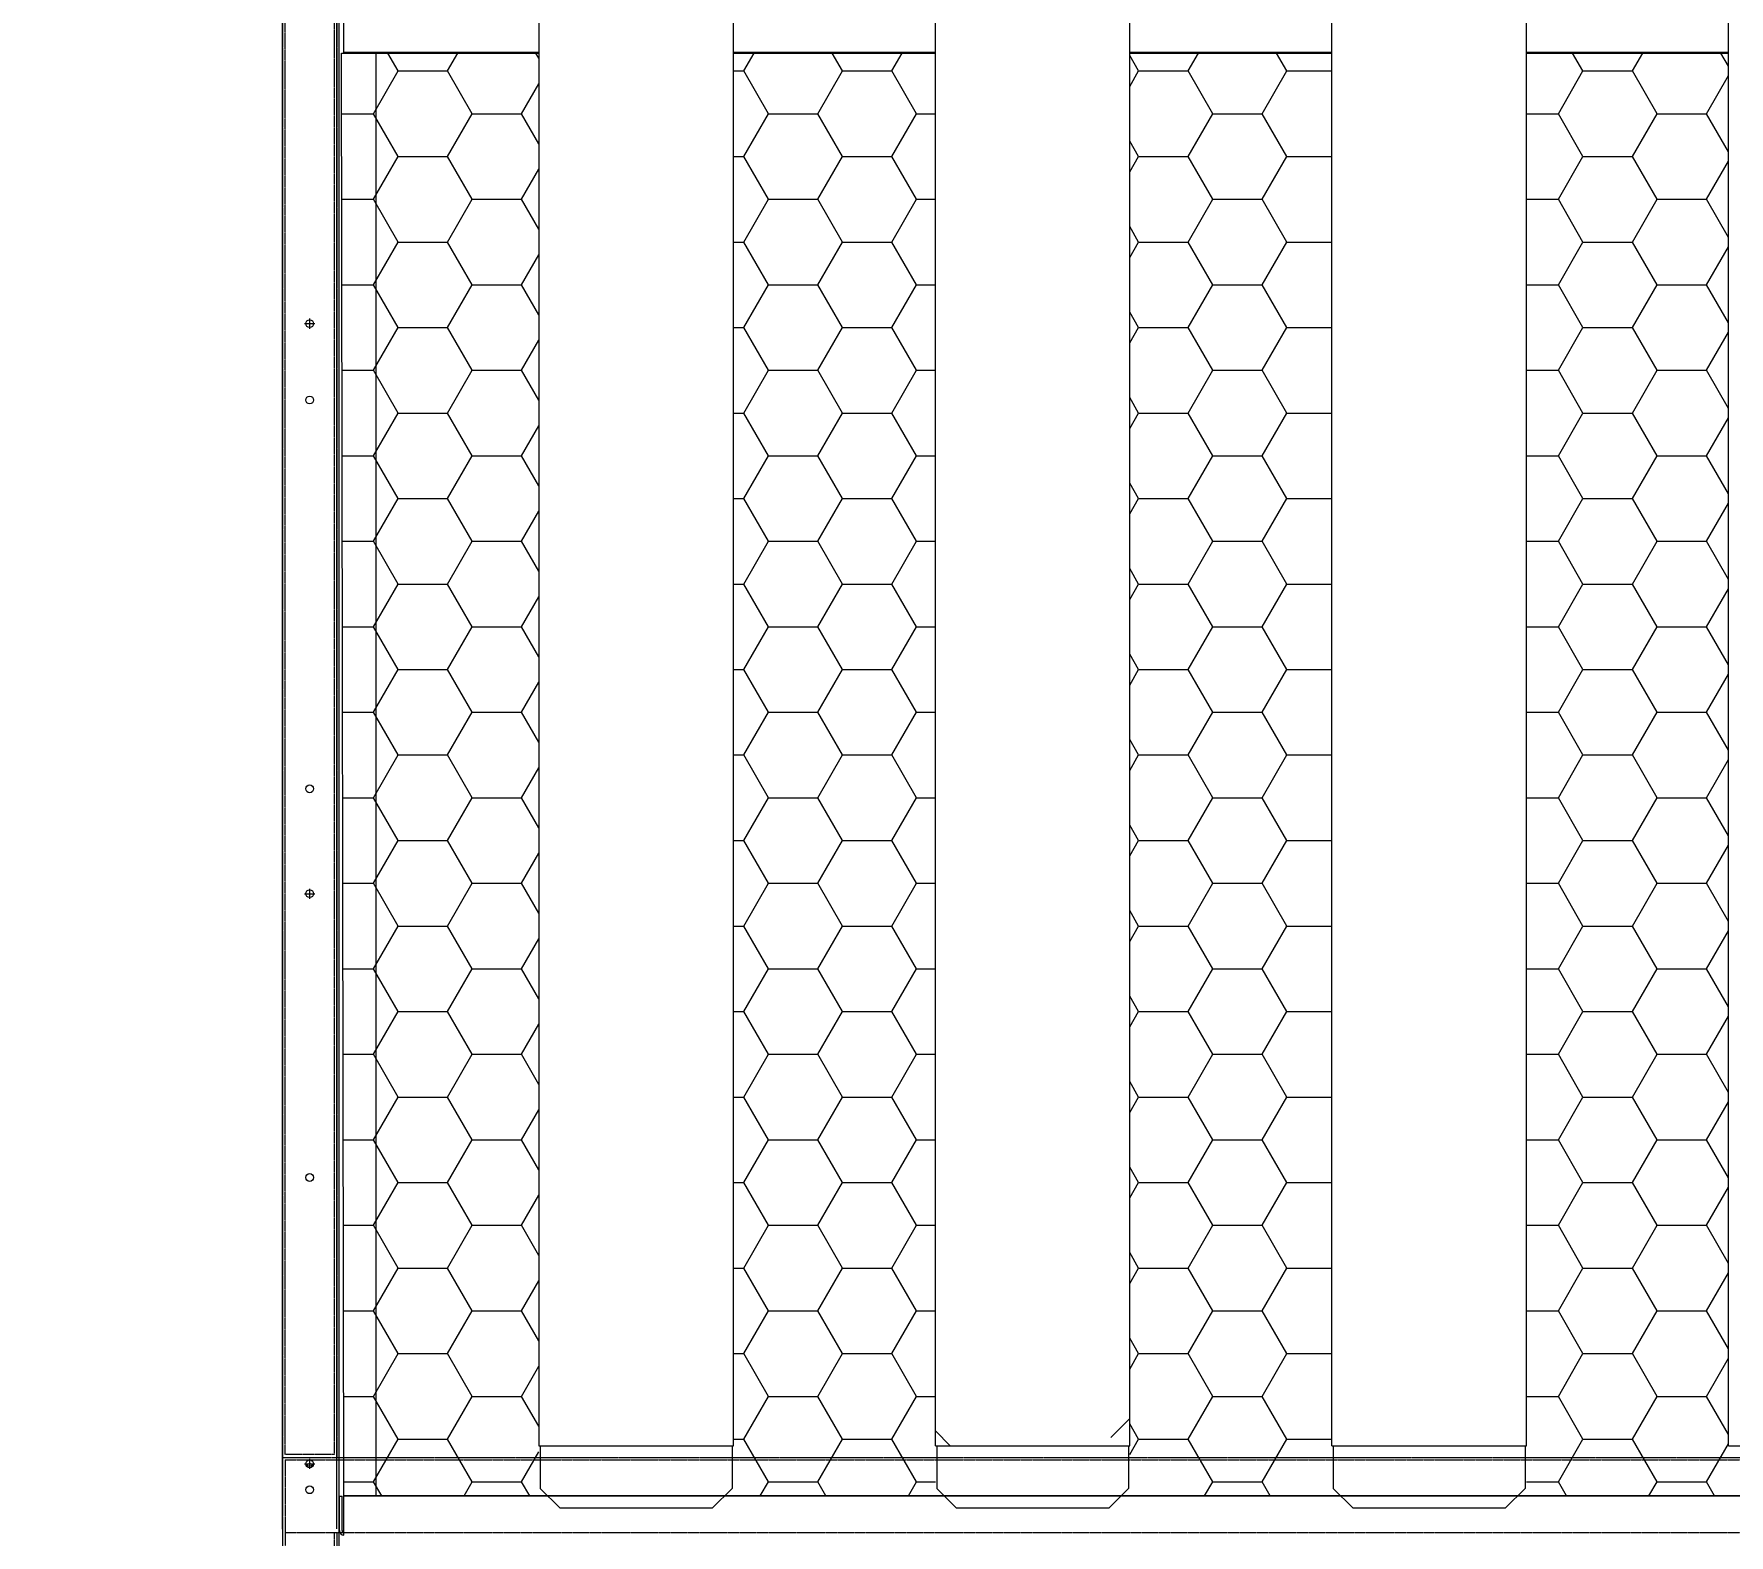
# Model space of a CAD drawing. Header units: millimetres. Extents: x -17070 to 42260, y -291348 to 33880.
# Drawn here: x 15645 to 16953, y 21167 to 22326 of the extents above; entities that cross this region are included whole.
import ezdxf

# ---------------------------------------------------------------- set-up
doc = ezdxf.new("R2010")
doc.units = ezdxf.units.MM
for name, pattern in [('CENTER', [2, 1.25, -0.25, 0.25, -0.25]), ('HIDDEN', [0.375, 0.25, -0.125]), ('HIDDENX2', [0.75, 0.5, -0.25])]:
    doc.linetypes.add(name, pattern=pattern)
doc.layers.add('center', color=1, linetype='CENTER')
doc.layers.add('HIDD', color=2, linetype='HIDDENX2')
doc.styles.get("Standard").update_dxf_attribs({"font": 'arial.ttf'})
doc.dimstyles.new('1.40', dxfattribs={"dimscale": 20, "dimtxt": 1.5, "dimasz": 1, "dimexe": 0.5, "dimexo": 0.5, "dimgap": 0.5, "dimtad": 1, "dimdec": 0, "dimzin": 0, "dimdsep": 46, "dimtxsty": 'Standard', "dimcen": 0, "dimclrd": 2, "dimclre": 2, "dimclrt": 3, "dimadec": 0, "dimazin": 0, "dimtfac": 1, "dimtdec": 0, "dimtmove": 0, "dimatfit": 0, "dimfxl": 1, "dimtolj": 1, "dimtzin": 0, "dimlwd": -1, "dimlwe": -1, "dimarcsym": 0})

# ---------------------------------------------------------------- blocks, each defined once
blk = doc.blocks.new('*D864')
at = {"color": 2, "transparency": 16777216}
for p, q in [((15736.6, 23867.4), (14893, 23867.4)), ((14903, 23747.4), (14903, 20787.4)), ((15736.6, 20667.4), (14893, 20667.4))]:
    blk.add_line(p, q, dxfattribs=at)
for points in [[(14883, 23747.4), (14923, 23747.4), (14903, 23867.4)], [(14883, 20787.4), (14923, 20787.4), (14903, 20667.4)]]:
    blk.add_solid(points, dxfattribs=at)
at = {"layer": 'Defpoints', "color": 0, "transparency": 16777216}
for p in [(15836.6, 23867.4), (14903, 20667.4), (15836.6, 20667.4)]:
    blk.add_point(p, dxfattribs=at)
at = {"color": 3, "lineweight": 5, "transparency": 16777216, "insert": (14771.5, 22267.4), "char_height": 140, "attachment_point": 5, "rotation": 90}
blk.add_mtext('\\A1;3200', dxfattribs=at)
blk = doc.blocks.new('3')
at = {"color": 7, "lineweight": 20, "ltscale": 0.280701}
for p, q in [((15880.2, 23496.8), (15880.2, 21047.4)), ((15836.6, 21171.9), (15836.6, 23472.9)), ((15878.6, 21172.2), (15878.6, 23472.6)), ((15884.1, 22311.2), (15884.1, 22375.2)), ((16034.6, 22311.6), (15884.1, 22311.6)), ((16034.6, 22311.4), (15884.1, 22311.4)), ((16034.6, 22311.2), (15884.1, 22311.2)), ((15908.6, 22311.2), (15908.6, 21197.6)), ((16340.6, 22311.6), (16184.6, 22311.6)), ((16340.6, 22311.4), (16184.6, 22311.4)), ((16340.6, 22311.2), (16184.6, 22311.2)), ((16646.6, 22311.6), (16490.6, 22311.6)), ((16646.6, 22311.4), (16490.6, 22311.4)), ((16646.6, 22311.2), (16490.6, 22311.2)), ((16952.6, 22311.6), (16796.6, 22311.6)), ((16952.6, 22311.4), (16796.6, 22311.4)), ((16952.6, 22311.2), (16796.6, 22311.2)), ((15853.7, 22102.4), (15861.5, 22102.4)), ((15857.6, 22106.3), (15857.6, 22098.5)), ((15857.6, 21666.3), (15857.6, 21658.5)), ((15853.7, 21662.4), (15861.5, 21662.4)), ((15836.6, 21341.3), (15836.6, 21341.2)), ((15836.6, 21334.9), (15836.6, 21334.9)), ((15853.7, 21222.4), (15861.5, 21222.4)), ((15857.6, 21226.3), (15857.6, 21218.5)), ((15880.6, 21170.9), (15880.6, 21197.4)), ((15880.6, 21197.4), (15882.6, 21197.4)), ((15882.6, 21170.9), (15882.6, 21197.4)), ((15884.1, 21167.4), (15884.1, 21197.6)), ((15884.1, 21197.6), (19089.1, 21197.6))]:
    blk.add_line(p, q, dxfattribs=at)
at = {"lineweight": 20}
for p, q in [((15878.6, 21227.4), (15878.6, 23475.4)), ((16340.6, 21236.4), (16340.6, 23432.4)), ((16490.6, 21236.4), (16490.6, 23432.4)), ((16646.6, 21236.4), (16646.6, 23432.4)), ((16796.6, 21236.4), (16796.6, 23432.4)), ((16952.6, 21236.4), (16952.6, 23432.4)), ((16035.6, 21236.4), (16035.6, 21203.4)), ((16183.6, 21236.4), (16183.6, 21203.4)), ((16340.6, 21236.4), (16490.6, 21236.4)), ((16341.6, 21236.4), (16341.6, 21203.4)), ((16489.6, 21236.4), (16489.6, 21203.4)), ((16646.6, 21236.4), (16796.6, 21236.4)), ((16647.6, 21236.4), (16647.6, 21203.4)), ((16795.6, 21236.4), (16795.6, 21203.4)), ((16952.6, 21236.4), (17102.6, 21236.4)), ((16035.6, 21203.4), (16050.6, 21188.4)), ((16183.6, 21203.4), (16168.6, 21188.4)), ((16341.6, 21203.4), (16356.6, 21188.4)), ((16489.6, 21203.4), (16474.6, 21188.4)), ((16647.6, 21203.4), (16662.6, 21188.4)), ((16795.6, 21203.4), (16780.6, 21188.4)), ((16050.6, 21188.4), (16168.6, 21188.4)), ((16050.6, 21188.4), (16168.6, 21188.4)), ((16356.6, 21188.4), (16474.6, 21188.4)), ((16662.6, 21188.4), (16780.6, 21188.4))]:
    blk.add_line(p, q, dxfattribs=at)
at = {"color": 7, "linetype": 'Continuous', "lineweight": 20}
for p, q in [((15925.9, 22297.4), (15917.9, 22311.2)), ((15964, 22297.4), (15972, 22311.2)), ((16034.6, 22307.2), (16032.2, 22311.2)), ((16192.6, 22297.4), (16200.6, 22311.2)), ((16268.8, 22297.4), (16260.8, 22311.2)), ((16306.9, 22297.4), (16314.9, 22311.2)), ((16497.4, 22297.4), (16490.6, 22309.3)), ((16535.5, 22297.4), (16543.5, 22311.2)), ((16611.7, 22297.4), (16603.7, 22311.2)), ((16840.3, 22297.4), (16832.3, 22311.2)), ((16878.4, 22297.4), (16886.4, 22311.2)), ((16952.6, 22301), (16946.6, 22311.2)), ((15906.9, 22264.4), (15925.9, 22297.4)), ((15925.9, 22297.4), (15964, 22297.4)), ((15983.1, 22264.4), (15964, 22297.4)), ((16184.6, 22297.4), (16192.6, 22297.4)), ((16211.7, 22264.4), (16192.6, 22297.4)), ((16249.8, 22264.4), (16268.8, 22297.4)), ((16268.8, 22297.4), (16306.9, 22297.4)), ((16326, 22264.4), (16306.9, 22297.4)), ((16490.6, 22285.5), (16497.4, 22297.4)), ((16497.4, 22297.4), (16535.5, 22297.4)), ((16554.6, 22264.4), (16535.5, 22297.4)), ((16592.7, 22264.4), (16611.7, 22297.4)), ((16611.7, 22297.4), (16646.6, 22297.4)), ((16821.3, 22264.4), (16840.3, 22297.4)), ((16840.3, 22297.4), (16878.4, 22297.4)), ((16897.5, 22264.4), (16878.4, 22297.4)), ((16935.6, 22264.4), (16952.6, 22293.8)), ((16021.2, 22264.4), (16034.6, 22287.6)), ((15882.2, 22264.4), (15906.9, 22264.4)), ((15925.9, 22231.4), (15906.9, 22264.4)), ((15964, 22231.4), (15983.1, 22264.4)), ((15983.1, 22264.4), (16021.2, 22264.4)), ((16034.6, 22241.2), (16021.2, 22264.4)), ((16192.6, 22231.4), (16211.7, 22264.4)), ((16211.7, 22264.4), (16249.8, 22264.4)), ((16268.8, 22231.4), (16249.8, 22264.4)), ((16306.9, 22231.4), (16326, 22264.4)), ((16326, 22264.4), (16340.6, 22264.4)), ((16535.5, 22231.4), (16554.6, 22264.4)), ((16554.6, 22264.4), (16592.7, 22264.4)), ((16611.7, 22231.4), (16592.7, 22264.4)), ((16796.6, 22264.4), (16821.3, 22264.4)), ((16840.3, 22231.4), (16821.3, 22264.4)), ((16878.4, 22231.4), (16897.5, 22264.4)), ((16897.5, 22264.4), (16935.6, 22264.4)), ((16952.6, 22235), (16935.6, 22264.4)), ((16497.4, 22231.4), (16490.6, 22243.3)), ((15906.9, 22198.4), (15925.9, 22231.4)), ((15925.9, 22231.4), (15964, 22231.4)), ((15983.1, 22198.4), (15964, 22231.4)), ((16184.6, 22231.4), (16192.6, 22231.4)), ((16211.7, 22198.4), (16192.6, 22231.4)), ((16249.8, 22198.4), (16268.8, 22231.4)), ((16268.8, 22231.4), (16306.9, 22231.4)), ((16326, 22198.4), (16306.9, 22231.4)), ((16490.6, 22219.5), (16497.4, 22231.4)), ((16497.4, 22231.4), (16535.5, 22231.4)), ((16554.6, 22198.4), (16535.5, 22231.4)), ((16592.7, 22198.4), (16611.7, 22231.4)), ((16611.7, 22231.4), (16646.6, 22231.4)), ((16821.3, 22198.4), (16840.3, 22231.4)), ((16840.3, 22231.4), (16878.4, 22231.4)), ((16897.5, 22198.4), (16878.4, 22231.4)), ((16935.6, 22198.4), (16952.6, 22227.8)), ((16021.2, 22198.4), (16034.6, 22221.6)), ((15882.3, 22198.4), (15906.9, 22198.4)), ((15925.9, 22165.4), (15906.9, 22198.4)), ((15964, 22165.4), (15983.1, 22198.4)), ((15983.1, 22198.4), (16021.2, 22198.4)), ((16034.6, 22175.2), (16021.2, 22198.4)), ((16192.6, 22165.4), (16211.7, 22198.4)), ((16211.7, 22198.4), (16249.8, 22198.4)), ((16268.8, 22165.4), (16249.8, 22198.4)), ((16306.9, 22165.4), (16326, 22198.4)), ((16326, 22198.4), (16340.6, 22198.4)), ((16535.5, 22165.4), (16554.6, 22198.4)), ((16554.6, 22198.4), (16592.7, 22198.4)), ((16611.7, 22165.4), (16592.7, 22198.4)), ((16796.6, 22198.4), (16821.3, 22198.4)), ((16840.3, 22165.4), (16821.3, 22198.4)), ((16878.4, 22165.4), (16897.5, 22198.4)), ((16897.5, 22198.4), (16935.6, 22198.4)), ((16952.6, 22169), (16935.6, 22198.4)), ((16497.4, 22165.4), (16490.6, 22177.3)), ((15906.9, 22132.4), (15925.9, 22165.4)), ((15925.9, 22165.4), (15964, 22165.4)), ((15983.1, 22132.4), (15964, 22165.4)), ((16184.6, 22165.4), (16192.6, 22165.4)), ((16211.7, 22132.4), (16192.6, 22165.4)), ((16249.8, 22132.4), (16268.8, 22165.4)), ((16268.8, 22165.4), (16306.9, 22165.4)), ((16326, 22132.4), (16306.9, 22165.4)), ((16490.6, 22153.5), (16497.4, 22165.4)), ((16497.4, 22165.4), (16535.5, 22165.4)), ((16554.6, 22132.4), (16535.5, 22165.4)), ((16592.7, 22132.4), (16611.7, 22165.4)), ((16611.7, 22165.4), (16646.6, 22165.4)), ((16821.3, 22132.4), (16840.3, 22165.4)), ((16840.3, 22165.4), (16878.4, 22165.4)), ((16897.5, 22132.4), (16878.4, 22165.4)), ((16021.2, 22132.4), (16034.6, 22155.6)), ((16935.6, 22132.4), (16952.6, 22161.8)), ((15882.4, 22132.4), (15906.9, 22132.4)), ((15925.9, 22099.4), (15906.9, 22132.4)), ((15964, 22099.4), (15983.1, 22132.4)), ((15983.1, 22132.4), (16021.2, 22132.4)), ((16034.6, 22109.2), (16021.2, 22132.4)), ((16192.6, 22099.4), (16211.7, 22132.4)), ((16211.7, 22132.4), (16249.8, 22132.4)), ((16268.8, 22099.4), (16249.8, 22132.4)), ((16306.9, 22099.4), (16326, 22132.4)), ((16326, 22132.4), (16340.6, 22132.4)), ((16535.5, 22099.4), (16554.6, 22132.4)), ((16554.6, 22132.4), (16592.7, 22132.4)), ((16611.7, 22099.4), (16592.7, 22132.4)), ((16796.6, 22132.4), (16821.3, 22132.4)), ((16840.3, 22099.4), (16821.3, 22132.4)), ((16878.4, 22099.4), (16897.5, 22132.4)), ((16897.5, 22132.4), (16935.6, 22132.4)), ((16952.6, 22103), (16935.6, 22132.4)), ((16497.4, 22099.4), (16490.6, 22111.3)), ((15906.9, 22066.4), (15925.9, 22099.4)), ((15925.9, 22099.4), (15964, 22099.4)), ((15983.1, 22066.4), (15964, 22099.4)), ((16184.6, 22099.4), (16192.6, 22099.4)), ((16211.7, 22066.4), (16192.6, 22099.4)), ((16249.8, 22066.4), (16268.8, 22099.4)), ((16268.8, 22099.4), (16306.9, 22099.4)), ((16326, 22066.4), (16306.9, 22099.4)), ((16490.6, 22087.5), (16497.4, 22099.4)), ((16497.4, 22099.4), (16535.5, 22099.4)), ((16554.6, 22066.4), (16535.5, 22099.4)), ((16592.7, 22066.4), (16611.7, 22099.4)), ((16611.7, 22099.4), (16646.6, 22099.4)), ((16821.3, 22066.4), (16840.3, 22099.4)), ((16840.3, 22099.4), (16878.4, 22099.4)), ((16897.5, 22066.4), (16878.4, 22099.4)), ((16021.2, 22066.4), (16034.6, 22089.6)), ((16935.6, 22066.4), (16952.6, 22095.8)), ((15882.6, 22066.4), (15906.9, 22066.4)), ((15925.9, 22033.4), (15906.9, 22066.4)), ((15964, 22033.4), (15983.1, 22066.4)), ((15983.1, 22066.4), (16021.2, 22066.4)), ((16034.6, 22043.3), (16021.2, 22066.4)), ((16192.6, 22033.4), (16211.7, 22066.4)), ((16211.7, 22066.4), (16249.8, 22066.4)), ((16268.8, 22033.4), (16249.8, 22066.4)), ((16306.9, 22033.4), (16326, 22066.4)), ((16326, 22066.4), (16340.6, 22066.4)), ((16535.5, 22033.4), (16554.6, 22066.4)), ((16554.6, 22066.4), (16592.7, 22066.4)), ((16611.7, 22033.4), (16592.7, 22066.4)), ((16796.6, 22066.4), (16821.3, 22066.4)), ((16840.3, 22033.4), (16821.3, 22066.4)), ((16878.4, 22033.4), (16897.5, 22066.4)), ((16897.5, 22066.4), (16935.6, 22066.4)), ((16952.6, 22037), (16935.6, 22066.4)), ((16497.4, 22033.4), (16490.6, 22045.3)), ((15906.9, 22000.4), (15925.9, 22033.4)), ((15925.9, 22033.4), (15964, 22033.4)), ((15983.1, 22000.4), (15964, 22033.4)), ((16184.6, 22033.4), (16192.6, 22033.4)), ((16211.7, 22000.4), (16192.6, 22033.4)), ((16249.8, 22000.4), (16268.8, 22033.4)), ((16268.8, 22033.4), (16306.9, 22033.4)), ((16326, 22000.4), (16306.9, 22033.4)), ((16490.6, 22021.5), (16497.4, 22033.4)), ((16497.4, 22033.4), (16535.5, 22033.4)), ((16554.6, 22000.4), (16535.5, 22033.4)), ((16592.7, 22000.4), (16611.7, 22033.4)), ((16611.7, 22033.4), (16646.6, 22033.4)), ((16821.3, 22000.4), (16840.3, 22033.4)), ((16840.3, 22033.4), (16878.4, 22033.4)), ((16897.5, 22000.4), (16878.4, 22033.4)), ((16021.2, 22000.4), (16034.6, 22023.6)), ((16935.6, 22000.4), (16952.6, 22029.8)), ((15882.7, 22000.4), (15906.9, 22000.4)), ((15925.9, 21967.4), (15906.9, 22000.4)), ((15964, 21967.4), (15983.1, 22000.4)), ((15983.1, 22000.4), (16021.2, 22000.4)), ((16034.6, 21977.3), (16021.2, 22000.4)), ((16192.6, 21967.4), (16211.7, 22000.4)), ((16211.7, 22000.4), (16249.8, 22000.4)), ((16268.8, 21967.4), (16249.8, 22000.4)), ((16306.9, 21967.4), (16326, 22000.4)), ((16326, 22000.4), (16340.6, 22000.4)), ((16535.5, 21967.4), (16554.6, 22000.4)), ((16554.6, 22000.4), (16592.7, 22000.4)), ((16611.7, 21967.4), (16592.7, 22000.4)), ((16796.6, 22000.4), (16821.3, 22000.4)), ((16840.3, 21967.4), (16821.3, 22000.4)), ((16878.4, 21967.4), (16897.5, 22000.4)), ((16897.5, 22000.4), (16935.6, 22000.4)), ((16952.6, 21971), (16935.6, 22000.4)), ((16497.4, 21967.4), (16490.6, 21979.3)), ((15906.9, 21934.4), (15925.9, 21967.4)), ((15925.9, 21967.4), (15964, 21967.4)), ((15983.1, 21934.4), (15964, 21967.4)), ((16184.6, 21967.4), (16192.6, 21967.4)), ((16211.7, 21934.4), (16192.6, 21967.4)), ((16249.8, 21934.4), (16268.8, 21967.4)), ((16268.8, 21967.4), (16306.9, 21967.4)), ((16326, 21934.4), (16306.9, 21967.4)), ((16490.6, 21955.5), (16497.4, 21967.4)), ((16497.4, 21967.4), (16535.5, 21967.4)), ((16554.6, 21934.4), (16535.5, 21967.4)), ((16592.7, 21934.4), (16611.7, 21967.4)), ((16611.7, 21967.4), (16646.6, 21967.4)), ((16821.3, 21934.4), (16840.3, 21967.4)), ((16840.3, 21967.4), (16878.4, 21967.4)), ((16897.5, 21934.4), (16878.4, 21967.4)), ((16021.2, 21934.4), (16034.6, 21957.6)), ((16935.6, 21934.4), (16952.6, 21963.8)), ((15882.8, 21934.4), (15906.9, 21934.4)), ((15925.9, 21901.4), (15906.9, 21934.4)), ((15964, 21901.4), (15983.1, 21934.4)), ((15983.1, 21934.4), (16021.2, 21934.4)), ((16034.6, 21911.3), (16021.2, 21934.4)), ((16192.6, 21901.4), (16211.7, 21934.4)), ((16211.7, 21934.4), (16249.8, 21934.4)), ((16268.8, 21901.4), (16249.8, 21934.4)), ((16306.9, 21901.4), (16326, 21934.4)), ((16326, 21934.4), (16340.6, 21934.4)), ((16535.5, 21901.4), (16554.6, 21934.4)), ((16554.6, 21934.4), (16592.7, 21934.4)), ((16611.7, 21901.4), (16592.7, 21934.4)), ((16796.6, 21934.4), (16821.3, 21934.4)), ((16840.3, 21901.4), (16821.3, 21934.4)), ((16878.4, 21901.4), (16897.5, 21934.4)), ((16897.5, 21934.4), (16935.6, 21934.4)), ((16952.6, 21905), (16935.6, 21934.4)), ((15906.9, 21868.4), (15925.9, 21901.4)), ((15925.9, 21901.4), (15964, 21901.4)), ((15983.1, 21868.4), (15964, 21901.4)), ((16184.6, 21901.4), (16192.6, 21901.4)), ((16211.7, 21868.4), (16192.6, 21901.4)), ((16249.8, 21868.4), (16268.8, 21901.4)), ((16268.8, 21901.4), (16306.9, 21901.4)), ((16326, 21868.4), (16306.9, 21901.4)), ((16497.4, 21901.4), (16490.6, 21913.3)), ((16490.6, 21889.5), (16497.4, 21901.4)), ((16497.4, 21901.4), (16535.5, 21901.4)), ((16554.6, 21868.4), (16535.5, 21901.4)), ((16592.7, 21868.4), (16611.7, 21901.4)), ((16611.7, 21901.4), (16646.6, 21901.4)), ((16821.3, 21868.4), (16840.3, 21901.4)), ((16840.3, 21901.4), (16878.4, 21901.4)), ((16897.5, 21868.4), (16878.4, 21901.4)), ((16021.2, 21868.4), (16034.6, 21891.6)), ((16935.6, 21868.4), (16952.6, 21897.8)), ((15882.9, 21868.4), (15906.9, 21868.4)), ((15925.9, 21835.4), (15906.9, 21868.4)), ((15964, 21835.5), (15983.1, 21868.4)), ((15983.1, 21868.4), (16021.2, 21868.4)), ((16034.6, 21845.3), (16021.2, 21868.4)), ((16192.6, 21835.5), (16211.7, 21868.4)), ((16211.7, 21868.4), (16249.8, 21868.4)), ((16268.8, 21835.4), (16249.8, 21868.4)), ((16306.9, 21835.5), (16326, 21868.4)), ((16326, 21868.4), (16340.6, 21868.4)), ((16535.5, 21835.5), (16554.6, 21868.4)), ((16554.6, 21868.4), (16592.7, 21868.4)), ((16611.7, 21835.4), (16592.7, 21868.4)), ((16796.6, 21868.4), (16821.3, 21868.4)), ((16840.3, 21835.4), (16821.3, 21868.4)), ((16878.4, 21835.5), (16897.5, 21868.4)), ((16897.5, 21868.4), (16935.6, 21868.4)), ((16952.6, 21839), (16935.6, 21868.4)), ((15906.9, 21802.5), (15925.9, 21835.5)), ((15925.9, 21835.4), (15964, 21835.4)), ((15983.1, 21802.5), (15964, 21835.4)), ((16184.6, 21835.4), (16192.6, 21835.4)), ((16211.7, 21802.5), (16192.6, 21835.4)), ((16249.8, 21802.5), (16268.8, 21835.5)), ((16268.8, 21835.4), (16306.9, 21835.4)), ((16326, 21802.5), (16306.9, 21835.4)), ((16497.4, 21835.4), (16490.6, 21847.4)), ((16490.6, 21823.5), (16497.4, 21835.5)), ((16497.4, 21835.4), (16535.5, 21835.4)), ((16554.6, 21802.5), (16535.5, 21835.4)), ((16592.7, 21802.5), (16611.7, 21835.5)), ((16611.7, 21835.4), (16646.6, 21835.4)), ((16821.3, 21802.5), (16840.3, 21835.5)), ((16840.3, 21835.4), (16878.4, 21835.4)), ((16897.5, 21802.5), (16878.4, 21835.4)), ((16021.2, 21802.5), (16034.6, 21825.6)), ((16935.6, 21802.5), (16952.6, 21831.9)), ((15883, 21802.5), (15906.9, 21802.5)), ((15925.9, 21769.5), (15906.9, 21802.5)), ((15964, 21769.5), (15983.1, 21802.5)), ((15983.1, 21802.5), (16021.2, 21802.5)), ((16034.6, 21779.3), (16021.2, 21802.5)), ((16192.6, 21769.5), (16211.7, 21802.5)), ((16211.7, 21802.5), (16249.8, 21802.5)), ((16268.8, 21769.5), (16249.8, 21802.5)), ((16306.9, 21769.5), (16326, 21802.5)), ((16326, 21802.5), (16340.6, 21802.5)), ((16535.5, 21769.5), (16554.6, 21802.5)), ((16554.6, 21802.5), (16592.7, 21802.5)), ((16611.7, 21769.5), (16592.7, 21802.5)), ((16796.6, 21802.5), (16821.3, 21802.5)), ((16840.3, 21769.5), (16821.3, 21802.5)), ((16878.4, 21769.5), (16897.5, 21802.5)), ((16897.5, 21802.5), (16935.6, 21802.5)), ((16952.6, 21773.1), (16935.6, 21802.5)), ((16497.4, 21769.5), (16490.6, 21781.4)), ((15906.9, 21736.5), (15925.9, 21769.5)), ((15925.9, 21769.5), (15964, 21769.5)), ((15983.1, 21736.5), (15964, 21769.5)), ((16021.2, 21736.5), (16034.6, 21759.6)), ((16184.6, 21769.5), (16192.6, 21769.5)), ((16211.7, 21736.5), (16192.6, 21769.5)), ((16249.8, 21736.5), (16268.8, 21769.5)), ((16268.8, 21769.5), (16306.9, 21769.5)), ((16326, 21736.5), (16306.9, 21769.5)), ((16490.6, 21757.6), (16497.4, 21769.5)), ((16497.4, 21769.5), (16535.5, 21769.5)), ((16554.6, 21736.5), (16535.5, 21769.5)), ((16592.7, 21736.5), (16611.7, 21769.5)), ((16611.7, 21769.5), (16646.6, 21769.5)), ((16821.3, 21736.5), (16840.3, 21769.5)), ((16840.3, 21769.5), (16878.4, 21769.5)), ((16897.5, 21736.5), (16878.4, 21769.5)), ((16935.6, 21736.5), (16952.6, 21765.9)), ((15883.1, 21736.5), (15906.9, 21736.5)), ((15925.9, 21703.5), (15906.9, 21736.5)), ((15964, 21703.5), (15983.1, 21736.5)), ((15983.1, 21736.5), (16021.2, 21736.5)), ((16034.6, 21713.3), (16021.2, 21736.5)), ((16192.6, 21703.5), (16211.7, 21736.5)), ((16211.7, 21736.5), (16249.8, 21736.5)), ((16268.8, 21703.5), (16249.8, 21736.5)), ((16306.9, 21703.5), (16326, 21736.5)), ((16326, 21736.5), (16340.6, 21736.5)), ((16535.5, 21703.5), (16554.6, 21736.5)), ((16554.6, 21736.5), (16592.7, 21736.5)), ((16611.7, 21703.5), (16592.7, 21736.5)), ((16796.6, 21736.5), (16821.3, 21736.5)), ((16840.3, 21703.5), (16821.3, 21736.5)), ((16878.4, 21703.5), (16897.5, 21736.5)), ((16897.5, 21736.5), (16935.6, 21736.5)), ((16952.6, 21707.1), (16935.6, 21736.5)), ((16497.4, 21703.5), (16490.6, 21715.4)), ((15906.9, 21670.5), (15925.9, 21703.5)), ((15925.9, 21703.5), (15964, 21703.5)), ((15983.1, 21670.5), (15964, 21703.5)), ((16021.2, 21670.5), (16034.6, 21693.6)), ((16184.6, 21703.5), (16192.6, 21703.5)), ((16211.7, 21670.5), (16192.6, 21703.5)), ((16249.8, 21670.5), (16268.8, 21703.5)), ((16268.8, 21703.5), (16306.9, 21703.5)), ((16326, 21670.5), (16306.9, 21703.5)), ((16490.6, 21691.6), (16497.4, 21703.5)), ((16497.4, 21703.5), (16535.5, 21703.5)), ((16554.6, 21670.5), (16535.5, 21703.5)), ((16592.7, 21670.5), (16611.7, 21703.5)), ((16611.7, 21703.5), (16646.6, 21703.5)), ((16821.3, 21670.5), (16840.3, 21703.5)), ((16840.3, 21703.5), (16878.4, 21703.5)), ((16897.5, 21670.5), (16878.4, 21703.5)), ((16935.6, 21670.5), (16952.6, 21699.9)), ((15883.2, 21670.5), (15906.9, 21670.5)), ((15925.9, 21637.5), (15906.9, 21670.5)), ((15964, 21637.5), (15983.1, 21670.5)), ((15983.1, 21670.5), (16021.2, 21670.5)), ((16034.6, 21647.3), (16021.2, 21670.5)), ((16192.6, 21637.5), (16211.7, 21670.5)), ((16211.7, 21670.5), (16249.8, 21670.5)), ((16268.8, 21637.5), (16249.8, 21670.5)), ((16306.9, 21637.5), (16326, 21670.5)), ((16326, 21670.5), (16340.6, 21670.5)), ((16535.5, 21637.5), (16554.6, 21670.5)), ((16554.6, 21670.5), (16592.7, 21670.5)), ((16611.7, 21637.5), (16592.7, 21670.5)), ((16796.6, 21670.5), (16821.3, 21670.5)), ((16840.3, 21637.5), (16821.3, 21670.5)), ((16878.4, 21637.5), (16897.5, 21670.5)), ((16897.5, 21670.5), (16935.6, 21670.5)), ((16952.6, 21641.1), (16935.6, 21670.5)), ((16497.4, 21637.5), (16490.6, 21649.4)), ((15906.9, 21604.5), (15925.9, 21637.5)), ((15925.9, 21637.5), (15964, 21637.5)), ((15983.1, 21604.5), (15964, 21637.5)), ((16021.2, 21604.5), (16034.6, 21627.6)), ((16184.6, 21637.5), (16192.6, 21637.5)), ((16211.7, 21604.5), (16192.6, 21637.5)), ((16249.8, 21604.5), (16268.8, 21637.5)), ((16268.8, 21637.5), (16306.9, 21637.5)), ((16326, 21604.5), (16306.9, 21637.5)), ((16490.6, 21625.6), (16497.4, 21637.5)), ((16497.4, 21637.5), (16535.5, 21637.5)), ((16554.6, 21604.5), (16535.5, 21637.5)), ((16592.7, 21604.5), (16611.7, 21637.5)), ((16611.7, 21637.5), (16646.6, 21637.5)), ((16821.3, 21604.5), (16840.3, 21637.5)), ((16840.3, 21637.5), (16878.4, 21637.5)), ((16897.5, 21604.5), (16878.4, 21637.5)), ((16935.6, 21604.5), (16952.6, 21633.9)), ((15883.4, 21604.5), (15906.9, 21604.5)), ((15925.9, 21571.5), (15906.9, 21604.5)), ((15964, 21571.5), (15983.1, 21604.5)), ((15983.1, 21604.5), (16021.2, 21604.5)), ((16034.6, 21581.3), (16021.2, 21604.5)), ((16192.6, 21571.5), (16211.7, 21604.5)), ((16211.7, 21604.5), (16249.8, 21604.5)), ((16268.8, 21571.5), (16249.8, 21604.5)), ((16306.9, 21571.5), (16326, 21604.5)), ((16326, 21604.5), (16340.6, 21604.5)), ((16535.5, 21571.5), (16554.6, 21604.5)), ((16554.6, 21604.5), (16592.7, 21604.5)), ((16611.7, 21571.5), (16592.7, 21604.5)), ((16796.6, 21604.5), (16821.3, 21604.5)), ((16840.3, 21571.5), (16821.3, 21604.5)), ((16878.4, 21571.5), (16897.5, 21604.5)), ((16897.5, 21604.5), (16935.6, 21604.5)), ((16952.6, 21575.1), (16935.6, 21604.5)), ((16497.4, 21571.5), (16490.6, 21583.4)), ((15906.9, 21538.5), (15925.9, 21571.5)), ((15925.9, 21571.5), (15964, 21571.5)), ((15983.1, 21538.5), (15964, 21571.5)), ((16021.2, 21538.5), (16034.6, 21561.7)), ((16184.6, 21571.5), (16192.6, 21571.5)), ((16211.7, 21538.5), (16192.6, 21571.5)), ((16249.8, 21538.5), (16268.8, 21571.5)), ((16268.8, 21571.5), (16306.9, 21571.5)), ((16326, 21538.5), (16306.9, 21571.5)), ((16490.6, 21559.6), (16497.4, 21571.5)), ((16497.4, 21571.5), (16535.5, 21571.5)), ((16554.6, 21538.5), (16535.5, 21571.5)), ((16592.7, 21538.5), (16611.7, 21571.5)), ((16611.7, 21571.5), (16646.6, 21571.5)), ((16821.3, 21538.5), (16840.3, 21571.5)), ((16840.3, 21571.5), (16878.4, 21571.5)), ((16897.5, 21538.5), (16878.4, 21571.5)), ((16935.6, 21538.5), (16952.6, 21567.9)), ((15883.5, 21538.5), (15906.9, 21538.5)), ((15925.9, 21505.5), (15906.9, 21538.5)), ((15964, 21505.5), (15983.1, 21538.5)), ((15983.1, 21538.5), (16021.2, 21538.5)), ((16034.6, 21515.3), (16021.2, 21538.5)), ((16192.6, 21505.5), (16211.7, 21538.5)), ((16211.7, 21538.5), (16249.8, 21538.5)), ((16268.8, 21505.5), (16249.8, 21538.5)), ((16306.9, 21505.5), (16326, 21538.5)), ((16326, 21538.5), (16340.6, 21538.5)), ((16535.5, 21505.5), (16554.6, 21538.5)), ((16554.6, 21538.5), (16592.7, 21538.5)), ((16611.7, 21505.5), (16592.7, 21538.5)), ((16796.6, 21538.5), (16821.3, 21538.5)), ((16840.3, 21505.5), (16821.3, 21538.5)), ((16878.4, 21505.5), (16897.5, 21538.5)), ((16897.5, 21538.5), (16935.6, 21538.5)), ((16952.6, 21509.1), (16935.6, 21538.5)), ((16497.4, 21505.5), (16490.6, 21517.4)), ((15906.9, 21472.5), (15925.9, 21505.5)), ((15925.9, 21505.5), (15964, 21505.5)), ((15983.1, 21472.5), (15964, 21505.5)), ((16021.2, 21472.5), (16034.6, 21495.7)), ((16184.6, 21505.5), (16192.6, 21505.5)), ((16211.7, 21472.5), (16192.6, 21505.5)), ((16249.8, 21472.5), (16268.8, 21505.5)), ((16268.8, 21505.5), (16306.9, 21505.5)), ((16326, 21472.5), (16306.9, 21505.5)), ((16490.6, 21493.6), (16497.4, 21505.5)), ((16497.4, 21505.5), (16535.5, 21505.5)), ((16554.6, 21472.5), (16535.5, 21505.5)), ((16592.7, 21472.5), (16611.7, 21505.5)), ((16611.7, 21505.5), (16646.6, 21505.5)), ((16821.3, 21472.5), (16840.3, 21505.5)), ((16840.3, 21505.5), (16878.4, 21505.5)), ((16897.5, 21472.5), (16878.4, 21505.5)), ((16935.6, 21472.5), (16952.6, 21501.9)), ((15883.6, 21472.5), (15906.9, 21472.5)), ((15925.9, 21439.5), (15906.9, 21472.5)), ((15964, 21439.5), (15983.1, 21472.5)), ((15983.1, 21472.5), (16021.2, 21472.5)), ((16034.6, 21449.3), (16021.2, 21472.5)), ((16192.6, 21439.5), (16211.7, 21472.5)), ((16211.7, 21472.5), (16249.8, 21472.5)), ((16268.8, 21439.5), (16249.8, 21472.5)), ((16306.9, 21439.5), (16326, 21472.5)), ((16326, 21472.5), (16340.6, 21472.5)), ((16535.5, 21439.5), (16554.6, 21472.5)), ((16554.6, 21472.5), (16592.7, 21472.5)), ((16611.7, 21439.5), (16592.7, 21472.5)), ((16796.6, 21472.5), (16821.3, 21472.5)), ((16840.3, 21439.5), (16821.3, 21472.5)), ((16878.4, 21439.5), (16897.5, 21472.5)), ((16897.5, 21472.5), (16935.6, 21472.5)), ((16952.6, 21443.1), (16935.6, 21472.5)), ((16497.4, 21439.5), (16490.6, 21451.4)), ((15906.9, 21406.5), (15925.9, 21439.5)), ((15925.9, 21439.5), (15964, 21439.5)), ((15983.1, 21406.5), (15964, 21439.5)), ((16021.2, 21406.5), (16034.6, 21429.7)), ((16184.6, 21439.5), (16192.6, 21439.5)), ((16211.7, 21406.5), (16192.6, 21439.5)), ((16249.8, 21406.5), (16268.8, 21439.5)), ((16268.8, 21439.5), (16306.9, 21439.5)), ((16326, 21406.5), (16306.9, 21439.5)), ((16490.6, 21427.6), (16497.4, 21439.5)), ((16497.4, 21439.5), (16535.5, 21439.5)), ((16554.6, 21406.5), (16535.5, 21439.5)), ((16592.7, 21406.5), (16611.7, 21439.5)), ((16611.7, 21439.5), (16646.6, 21439.5)), ((16821.3, 21406.5), (16840.3, 21439.5)), ((16840.3, 21439.5), (16878.4, 21439.5)), ((16897.5, 21406.5), (16878.4, 21439.5)), ((16935.6, 21406.5), (16952.6, 21435.9)), ((15883.7, 21406.5), (15906.9, 21406.5)), ((15925.9, 21373.5), (15906.9, 21406.5)), ((15964, 21373.5), (15983.1, 21406.5)), ((15983.1, 21406.5), (16021.2, 21406.5)), ((16034.6, 21383.3), (16021.2, 21406.5)), ((16192.6, 21373.5), (16211.7, 21406.5)), ((16211.7, 21406.5), (16249.8, 21406.5)), ((16268.8, 21373.5), (16249.8, 21406.5)), ((16306.9, 21373.5), (16326, 21406.5)), ((16326, 21406.5), (16340.6, 21406.5)), ((16535.5, 21373.5), (16554.6, 21406.5)), ((16554.6, 21406.5), (16592.7, 21406.5)), ((16611.7, 21373.5), (16592.7, 21406.5)), ((16796.6, 21406.5), (16821.3, 21406.5)), ((16840.3, 21373.5), (16821.3, 21406.5)), ((16878.4, 21373.5), (16897.5, 21406.5)), ((16897.5, 21406.5), (16935.6, 21406.5)), ((16952.6, 21377.1), (16935.6, 21406.5)), ((16497.4, 21373.5), (16490.6, 21385.4)), ((15906.9, 21340.5), (15925.9, 21373.5)), ((15925.9, 21373.5), (15964, 21373.5)), ((15983.1, 21340.5), (15964, 21373.5)), ((16184.6, 21373.5), (16192.6, 21373.5)), ((16211.7, 21340.5), (16192.6, 21373.5)), ((16249.8, 21340.5), (16268.8, 21373.5)), ((16268.8, 21373.5), (16306.9, 21373.5)), ((16326, 21340.5), (16306.9, 21373.5)), ((16490.6, 21361.6), (16497.4, 21373.5)), ((16497.4, 21373.5), (16535.5, 21373.5)), ((16554.6, 21340.5), (16535.5, 21373.5)), ((16592.7, 21340.5), (16611.7, 21373.5)), ((16611.7, 21373.5), (16646.6, 21373.5)), ((16821.3, 21340.5), (16840.3, 21373.5)), ((16840.3, 21373.5), (16878.4, 21373.5)), ((16897.5, 21340.5), (16878.4, 21373.5)), ((16935.6, 21340.5), (16952.6, 21369.9)), ((16021.2, 21340.5), (16034.6, 21363.7)), ((15883.8, 21340.5), (15906.9, 21340.5)), ((15925.9, 21307.5), (15906.9, 21340.5)), ((15964, 21307.5), (15983.1, 21340.5)), ((15983.1, 21340.5), (16021.2, 21340.5)), ((16034.6, 21317.3), (16021.2, 21340.5)), ((16192.6, 21307.5), (16211.7, 21340.5)), ((16211.7, 21340.5), (16249.8, 21340.5)), ((16268.8, 21307.5), (16249.8, 21340.5)), ((16306.9, 21307.5), (16326, 21340.5)), ((16326, 21340.5), (16340.6, 21340.5)), ((16535.5, 21307.5), (16554.6, 21340.5)), ((16554.6, 21340.5), (16592.7, 21340.5)), ((16611.7, 21307.5), (16592.7, 21340.5)), ((16796.6, 21340.5), (16821.3, 21340.5)), ((16840.3, 21307.5), (16821.3, 21340.5)), ((16878.4, 21307.5), (16897.5, 21340.5)), ((16897.5, 21340.5), (16935.6, 21340.5)), ((16952.6, 21311.1), (16935.6, 21340.5)), ((16497.4, 21307.5), (16490.6, 21319.4)), ((15906.9, 21274.5), (15925.9, 21307.5)), ((15925.9, 21307.5), (15964, 21307.5)), ((15983.1, 21274.5), (15964, 21307.5)), ((16184.6, 21307.5), (16192.6, 21307.5)), ((16211.7, 21274.5), (16192.6, 21307.5)), ((16249.8, 21274.5), (16268.8, 21307.5)), ((16268.8, 21307.5), (16306.9, 21307.5)), ((16326, 21274.5), (16306.9, 21307.5)), ((16490.6, 21295.6), (16497.4, 21307.5)), ((16497.4, 21307.5), (16535.5, 21307.5)), ((16554.6, 21274.5), (16535.5, 21307.5)), ((16592.7, 21274.5), (16611.7, 21307.5)), ((16611.7, 21307.5), (16646.6, 21307.5)), ((16821.3, 21274.5), (16840.3, 21307.5)), ((16840.3, 21307.5), (16878.4, 21307.5)), ((16897.5, 21274.5), (16878.4, 21307.5)), ((16935.6, 21274.5), (16952.6, 21303.9)), ((16021.2, 21274.5), (16034.6, 21297.7)), ((15883.9, 21274.5), (15906.9, 21274.5)), ((15925.9, 21241.5), (15906.9, 21274.5)), ((15964, 21241.5), (15983.1, 21274.5)), ((15983.1, 21274.5), (16021.2, 21274.5)), ((16034.6, 21251.4), (16021.2, 21274.5)), ((16192.6, 21241.5), (16211.7, 21274.5)), ((16211.7, 21274.5), (16249.8, 21274.5)), ((16268.8, 21241.5), (16249.8, 21274.5)), ((16306.9, 21241.5), (16326, 21274.5)), ((16326, 21274.5), (16340.6, 21274.5)), ((16535.5, 21241.5), (16554.6, 21274.5)), ((16554.6, 21274.5), (16592.7, 21274.5)), ((16611.7, 21241.5), (16592.7, 21274.5)), ((16796.6, 21274.5), (16821.3, 21274.5)), ((16840.3, 21241.5), (16821.3, 21274.5)), ((16878.4, 21241.5), (16897.5, 21274.5)), ((16897.5, 21274.5), (16935.6, 21274.5)), ((16952.6, 21245.1), (16935.6, 21274.5)), ((16497.4, 21241.5), (16490.6, 21253.4)), ((15906.9, 21208.5), (15925.9, 21241.5)), ((15925.9, 21241.5), (15964, 21241.5)), ((15983.1, 21208.5), (15964, 21241.5)), ((16184.6, 21241.5), (16192.6, 21241.5)), ((16211.7, 21208.5), (16192.6, 21241.5)), ((16249.8, 21208.5), (16268.8, 21241.5)), ((16268.8, 21241.5), (16306.9, 21241.5)), ((16326, 21208.5), (16306.9, 21241.5)), ((16490.6, 21229.6), (16497.4, 21241.5)), ((16497.4, 21241.5), (16535.5, 21241.5)), ((16554.6, 21208.5), (16535.5, 21241.5)), ((16592.7, 21208.5), (16611.7, 21241.5)), ((16611.7, 21241.5), (16646.6, 21241.5)), ((16821.3, 21208.5), (16840.3, 21241.5)), ((16840.3, 21241.5), (16878.4, 21241.5)), ((16897.5, 21208.5), (16878.4, 21241.5)), ((16935.6, 21208.5), (16952.6, 21237.9)), ((16021.2, 21208.5), (16034.6, 21231.7)), ((15884.1, 21208.5), (15906.9, 21208.5)), ((15913.2, 21197.6), (15906.9, 21208.5)), ((15976.8, 21197.6), (15983.1, 21208.5)), ((15983.1, 21208.5), (16021.2, 21208.5)), ((16027.5, 21197.6), (16021.2, 21208.5)), ((16205.4, 21197.6), (16211.7, 21208.5)), ((16211.7, 21208.5), (16249.8, 21208.5)), ((16256.1, 21197.6), (16249.8, 21208.5)), ((16319.7, 21197.6), (16326, 21208.5)), ((16326, 21208.5), (16340.6, 21208.5)), ((16548.3, 21197.6), (16554.6, 21208.5)), ((16554.6, 21208.5), (16592.7, 21208.5)), ((16599, 21197.6), (16592.7, 21208.5)), ((16796.6, 21208.5), (16821.3, 21208.5)), ((16827.6, 21197.6), (16821.3, 21208.5)), ((16891.2, 21197.6), (16897.5, 21208.5)), ((16897.5, 21208.5), (16935.6, 21208.5)), ((16941.9, 21197.6), (16935.6, 21208.5))]:
    blk.add_line(p, q, dxfattribs=at)
at = {"color": 5, "lineweight": 20}
for p, q in [((16351.9, 21236.4), (16340.6, 21247.8)), ((16475.9, 21242.8), (16490.6, 21257.4))]:
    blk.add_line(p, q, dxfattribs=at)
at = {"lineweight": 20}
blk.add_lwpolyline([(16034.6, 23432.4), (16034.6, 21236.4), (16184.6, 21236.4), (16184.6, 23432.4)], close=True, dxfattribs=at)
at = {"color": 0, "lineweight": 20}
for points in [[(18938.6, 22311.2), (19091, 22311.2), (19093, 21197.6), (15884.1, 21197.6), (15882.1, 22311.2), (16034.6, 22311.2)], [(16184.6, 22311.2), (16340.6, 22311.2)], [(16490.6, 22311.2), (16646.6, 22311.2)], [(16796.6, 22311.2), (16952.6, 22311.2)]]:
    blk.add_lwpolyline(points, dxfattribs=at)
at = {"color": 7, "lineweight": 20, "ltscale": 0.280701}
for centre in [(15857.6, 22102.4), (15857.6, 21662.4), (15857.6, 21222.4)]:
    blk.add_circle(centre, 3, dxfattribs=at)
at = {"color": 7, "lineweight": 20}
for centre in [(15857.6, 22043.4), (15857.6, 21743.4), (15857.6, 21443.4), (15857.6, 21202.4)]:
    blk.add_circle(centre, 3, dxfattribs=at)
at = {"color": 7, "lineweight": 20, "ltscale": 0.280701}
for centre, radius, start, end in [((15839.7, 21534.5), 3.1, 180, 180.1903), ((15839.7, 21526.3), 3.1, 179.8098, 180), ((15857.6, 21225.4), 4.5, 228.594, 311.4144), ((15857.6, 21219.4), 3, 43.4325, 136.5675), ((15884.1, 21170.9), 3.5, 180, 270), ((15884.1, 21170.9), 1.5, 180, 270)]:
    blk.add_arc(centre, radius, start, end, dxfattribs=at)
at = {"layer": 'center', "lineweight": 20}
for p, q in [((15836.6, 23867.4), (15836.6, 20667.4)), ((15878.6, 23867.4), (15878.6, 21227.6)), ((15836.6, 21227.4), (19136.6, 21227.4)), ((15878.6, 21169.4), (15878.6, 20667.4))]:
    blk.add_line(p, q, dxfattribs=at)
at = {"layer": 'HIDD', "linetype": 'HIDDEN', "lineweight": 20}
for p, q in [((15838.6, 21229.6), (15838.6, 23865.4)), ((15838.6, 21225.4), (15838.6, 20669.4)), ((15838.6, 21225.4), (19134.6, 21225.4)), ((15838.6, 21169.4), (19136.6, 21169.4)), ((15876.6, 21169.4), (15876.6, 20669.4))]:
    blk.add_line(p, q, dxfattribs=at)
blk.add_lwpolyline([(15876.6, 23819.9), (15876.6, 21229.6), (15838.6, 21229.6)], dxfattribs=at)

msp = doc.modelspace()

# ---------------------------------------------------------------- block references
msp.add_blockref('3', (0, 0))

# ---------------------------------------------------------------- dimensions: what is measured, and where the dimension line sits
at = {"lineweight": 5}
dim = msp.add_linear_dim(base=(14903, 20667.4), p1=(15836.6, 23867.4), p2=(15836.6, 20667.4), angle=90, dimstyle='1.40', override={"dimtxt": 7, "dimasz": 6, "dimexo": 5, "dimgap": 3}, dxfattribs=at)
dim.commit()
dim.dimension.update_dxf_attribs({"geometry": '*D864', "text_midpoint": (14771.5, 22267.4)})

doc.saveas('drawing.dxf')
